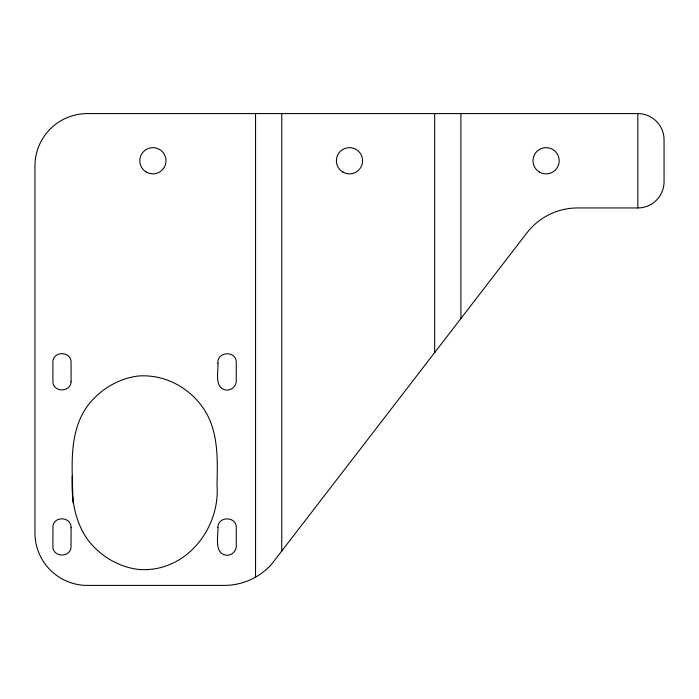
<?xml version="1.0" encoding="UTF-8"?>
<svg xmlns="http://www.w3.org/2000/svg" width="699" height="699" viewBox="0 0 699 699"><rect width="100%" height="100%" fill="white"/><g stroke="black" fill="none" stroke-linecap="round" stroke-linejoin="round"><path stroke-width="1.05" d="M72.285 476.202C71.604 451.108 72.827 424.616 89 403.97C101.32 388.845 118.699 378.543 138.131 376.027C164.256 373.921 189.508 387.482 203.898 409.064C218.638 431.641 217.599 459.103 217.013 484.923C220.473 529.912 183.785 574.569 136.611 569.204C117.214 566.242 100.053 555.539 88.039 540.144C74.688 521.559 71.123 498.605 72.285 476.202L73.002 502.852M637.837 113.588L87.375 113.588A52.425 52.425 0 0 0 34.95 166.013L34.95 532.988A52.425 52.425 0 0 0 87.375 585.413L224.108 585.413A63.792 63.792 0 0 0 252.313 578.833L256.594 576.518A63.792 63.792 0 0 0 271.596 564.207L526.906 232.881A63.906 63.906 0 0 1 577.549 207.953L637.837 207.953A26.213 26.213 0 0 0 664.05 181.74L664.05 139.8A26.213 26.213 0 0 0 637.837 113.588L637.837 207.953M460.903 113.588L460.903 318.63M434.691 113.588L434.691 352.689M281.776 113.588L281.776 551.354M255.563 113.588L255.563 577.077M217.922 527.614C218.385 536.116 213.588 554.429 227.21 555.268C231.78 555.224 235.746 551.494 236.271 546.985L236.271 527.876C236.882 516.098 217.642 515.818 217.922 527.614M217.939 363.192C218.49 371.501 213.763 388.714 226.694 390.121C231.605 390.365 236.079 386.259 236.262 381.348L236.253 362.047C235.956 350.251 216.751 351.466 217.939 363.192M71.071 527.745L71.036 547.413C70.005 557.697 53.596 557.479 52.844 547.168L52.967 525.919C54.609 515.434 71.621 517.077 71.071 527.745M71.088 381.785C70.616 392.113 54.216 392.768 52.914 382.519L52.888 361.182C54.041 350.907 70.45 351.326 71.08 361.636L71.088 381.785M146.353 172.12A13.106 13.106 0 0 0 166.013 160.77A13.106 13.106 0 0 0 146.353 149.42A13.106 13.106 0 0 0 146.353 172.12M342.947 172.12A13.106 13.106 0 0 0 362.606 160.77A13.106 13.106 0 0 0 342.947 149.42A13.106 13.106 0 0 0 342.947 172.12M539.541 172.12A13.106 13.106 0 0 0 559.2 160.77A13.106 13.106 0 0 0 539.541 149.42A13.106 13.106 0 0 0 539.541 172.12"/></g></svg>
